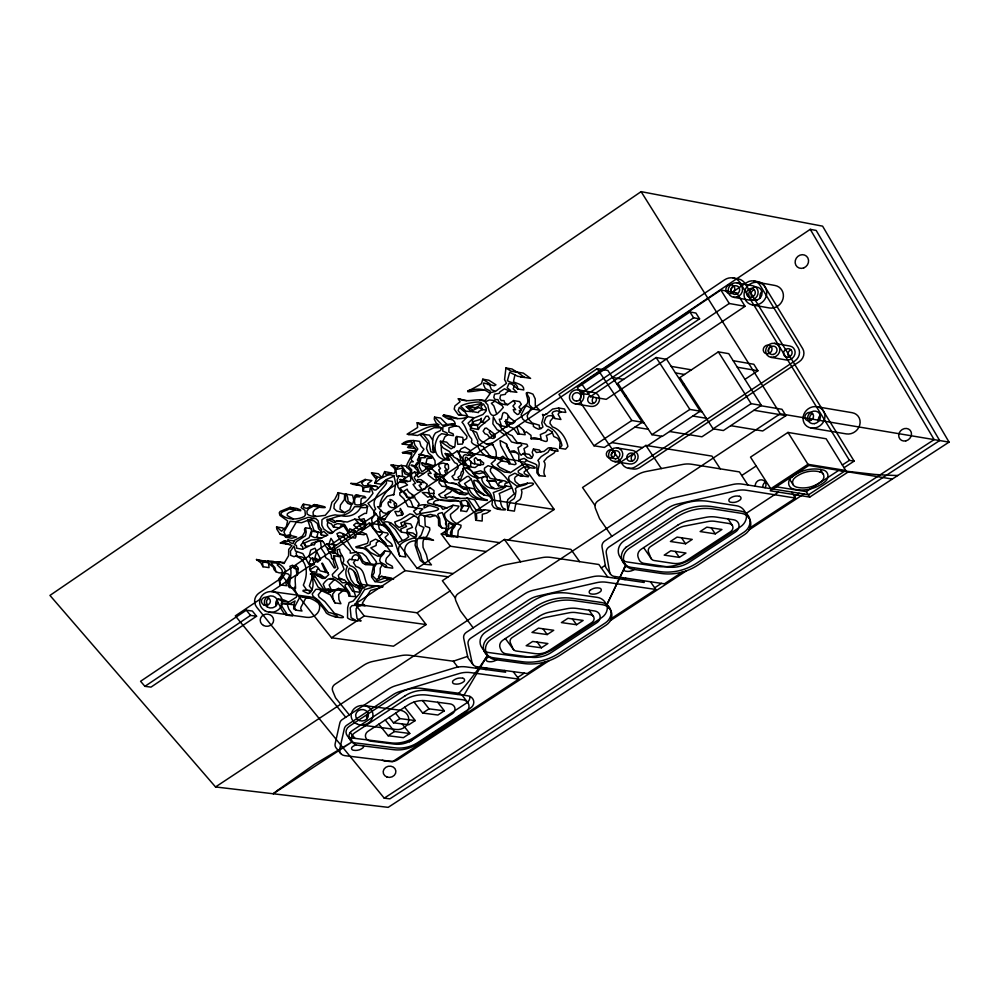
<?xml version="1.0" encoding="UTF-8"?>
<svg xmlns="http://www.w3.org/2000/svg" width="999" height="999" viewBox="0 0 999 999"><rect width="100%" height="100%" fill="white"/><g stroke="black" fill="none" stroke-linecap="round" stroke-linejoin="round"><path stroke-width="1.5" d="M312.125 571.628L312.175 573.314M365.06 521.565L361.101 520.916L361.151 519.468L364.048 518.668L365.497 522.739L366.009 524.65L364.21 529.308L358.216 529.145L353.646 525.112L355.956 523.114L365.696 525.324M470.816 461.401L470.691 466.296L464.672 465.359C461.963 462.425 461.326 451.735 467.944 455.494L468.618 454.77L472.839 455.444M312.125 577.534L309.353 585.963L312.163 589.685M312.15 576.56L312.2 574.75M295.242 586.401L295.604 588.361L289.56 587.512C289.161 580.419 292.62 573.588 289.935 566.258L292.682 565.184L294.368 568.431L298.214 568.98M273.564 561.45C267.782 560.439 262.55 562.337 256.481 559.502L260.876 562.837L262.937 566.745L269.043 567.607L268.606 563.548M480.219 460.339L480.919 463.836L480.307 464.697L474.3 463.761L472.502 463.336L466.72 457.355L465.434 457.38L464.672 465.359M427.335 456.081L419.081 454.433C420.217 459.14 418.818 468.506 411.813 464.947L411.113 465.522L416.571 467.02M311.551 590.696L306.755 590.022L303.321 585.114C307.18 576.698 308.067 566.108 301.211 558.953L297.54 556.718L295.554 556.068L294.031 556.705L290.659 555.319L290.447 551.161L293.981 546.066L295.467 551.086L302.847 553.583L308.629 563.786L314.185 564.585M353.646 499.862L352.572 495.242L345.442 494.055L345.592 500.611L347.789 503.396L351.523 504.82L349.725 509.74L344.23 512.787L336.638 511.038L333.928 508.354L334.328 504.095L338.286 498.688L338.823 494.717L338.137 492.644L334.727 499.463L331.855 502.322L329.97 509.865L325.212 515.359C319.23 515.896 312.387 518.069 307.13 514.048L306.93 511.163L308.591 508.778L313.499 506.143C326.211 509.015 331.556 507.355 314.273 504.582L306.793 508.416L303.634 507.579L303.871 504.32L302.834 504.582L301.149 507.679L304.932 510.302L305.357 515.122L304.133 516.608C296.853 520.092 287.512 520.017 281.094 514.66C279.583 511.426 286.925 510.801 289.048 509.015L300.699 510.751L300.674 509.989L296.915 508.466L290.097 507.342L280.145 511.438L279.258 512.799L279.907 515.384L287.637 520.941L286.326 526.548L281.606 531.218L276.561 526.997L276.835 529.145L280.095 534.29L283.391 534.79L285.814 537.325L291.933 538.211L296.678 536.975L289.161 535.139L285.589 535.489L283.878 532.005L290.135 521.303L295.492 521.79L308.254 517.345L316.021 518.768L318.069 520.716L319.418 526.798L321.69 529.732L320.567 532.217L321.266 534.952L326.248 535.689L327.909 535.052L323.763 531.406L321.653 532.504L321.266 534.952M346.728 582.554L344.518 579.882L338.511 579.033L342.345 582.792L348.201 582.604L352.622 587.112L353.833 590.347L353.072 591.333M343.731 537.012L342.982 534.565L343.881 534.065L344.83 535.501L346.903 535.476L349.338 537.2L355.382 538.086L356.056 536.363L353.459 532.267M327.597 548.376L327.485 549.537L331.231 555.107L331.556 558.379L333.429 559.677M403.596 480.007L405.119 476.91L399.038 475.974L397.202 479.757L397.952 487.012L401.473 492.207L399.812 492.782L399.837 495.067L403.996 498.963L407.979 506.58L422.877 508.978L419.58 511.975L420.666 513.598M550.212 447.789C552.322 448.651 558.466 447.627 558.029 451.286L552.097 450.337L552.197 449.188L550.212 447.789L548.314 447.914L543.98 451.398L536.488 452.51L533.416 449.051L532.155 452.36L533.254 455.044L531.93 457.792L530.631 458.479L527.097 457.542L523.339 453.434L521.128 455.244L519.118 452.647L517.981 447.677L521.753 445.367L520.854 443.306L517.257 443.419L511.563 441.945L506.143 434.727C502.322 434.94 500.437 430.107 497.165 429.807L492.869 423.826L493.294 416.883L496.84 423.326L501.011 425.774L507.542 426.935L505.831 422.964M508.016 461.988L502.697 461.151L501.061 457.342L502.822 456.243L506.468 459.278L508.928 463.736L510.127 462.937L500.674 445.542L500.062 440.522L506.418 443.831L509.365 451.436L514.235 450.786L517.619 453.421L518.868 455.069L518.793 461.301L524.75 462.237L526.735 460.389M278.821 563.873L277.173 564.885L281.019 568.481C286.513 575.886 273.014 573.014 273.589 567.407L267.67 562.687L265.397 562.275L262.512 562.362L262.937 566.745M446.453 528.558L441.92 527.884L440.209 524.7L439.685 518.518L437.662 514.56L438.811 513.486L442.245 512.599L445.841 521.49L445.529 523.838L446.653 526.336M288.549 602.147C285.177 600.287 278.571 597.377 276.785 600.474L278.596 603.821A27.897 25.362 -0.1 0 1 281.181 608.903L283.778 613.061L286.363 615.097L292.37 615.921L292.882 614.797L288.811 609.053L287.225 604.258M555.531 450.961L553.995 453.121L547.165 457.53L543.843 461.388C547.677 465.509 541.221 471.478 545.367 476.286L539.01 475.649L536.9 472.839L536.813 465.059L535.164 463.948L527.772 461.001L524.213 458.404L520.029 459.665L518.793 461.301M341.983 555.769L338.062 555.194L337.025 549.85L339.61 549.213C339.21 553.733 344.543 556.643 343.706 561.026L342.62 563.211L347.402 566.483C341.92 576.311 351.785 587.749 361.825 589.06L359.59 593.643L353.109 601.086L349.101 602.534L347.664 607.617L347.527 617.931C351.074 620.928 356.655 620.854 361.151 620.854L357.068 618.581L356.069 611.438L356.131 608.566L358.017 606.43L360.851 605.644M498.951 424.475C501.898 429.845 506.306 433.628 512.15 435.701L516.933 442.307L519.492 443.219M464.348 411.051L467.569 415.821L458.304 414.772L454.195 409.091L454.932 405.894L460.102 401.748L458.104 398.701L466.608 400.674M489.672 384.99L491.383 389.61L495.454 391.408L506.505 383.329L504.57 379.595L505.931 367.969L512.025 368.993L516.096 371.591M320.042 559.827L312.113 558.066L314.398 564.035L310.339 566.208L309.528 569.13L310.689 571.416L316.733 572.277L316.708 570.167L318.469 568.606M357.942 582.017L359.952 584.615C365.746 587.2 355.781 585.789 353.971 583.766L351.024 579.72L348.176 571.078L349.2 568.119C354.82 570.104 357.679 575.886 357.58 581.543L358.916 583.266L361.738 584.427C357.555 578.059 359.428 567.907 349.95 565.646L347.44 561.75L349.55 559.203L351.735 559.577L352.485 556.918C356.93 550.686 360.639 559.415 362.45 562.887L365.234 564.46L374.138 565.209M327.822 521.853L327.372 524.288C326.398 528.309 337.275 533.678 329.982 533.466L323.651 528.921L321.828 525.174L321.94 519.78L324.088 518.219A41.409 38.399 -4.8 0 1 335.115 514.872C342.782 516.533 350.661 513.886 354.508 506.705L359.553 506.718L365.209 504.532L367.57 506.231L366.458 513.399L364.623 513.386L358.541 516.933L361.101 520.916M294.018 540.909L287.949 540.022L287.562 541.371L284.403 540.821L280.145 543.031L285.764 543.856M417.719 474.587L417.769 470.791L414.66 467.557L414.96 466.758M475.736 520.267L482.167 521.041L482.33 514.248L486.688 513.124L490.472 510.614L484.54 509.715L480.756 512.225L476.386 513.349L476.76 518.469L475.736 520.267L474.85 512.262C469.767 510.127 470.929 502.485 465.509 500.224L460.989 500.936L462.549 506.068L463.436 505.444L469.405 506.356L466.645 511.613L460.689 510.701L461.513 507.455L460.102 501.748C451.948 496.828 439.585 504.745 433.541 495.367L434.066 490.634L429.545 487.287L428.446 489.31L429.308 492.694L422.252 492.532L427.772 497.24L430.144 496.316L434.915 497.04M514.985 374.75L513.449 381.693C516.358 383.766 524.175 384.128 523.788 389.96L517.732 388.948C518.119 383.117 510.289 382.754 507.38 380.681L509.702 372.29L517.707 376.273L530.606 378.396L523.314 373.089L511.038 371.191L505.931 367.969M407.555 481.53L406.206 480.407L400.137 479.483L400.761 482.305L404.845 482.667L407.555 484.99L399.962 488.149L407.23 497.052L413.261 497.977L412.137 495.042M463.436 505.444L460.689 510.701M433.204 446.091L432.567 449.413L433.841 452.422M318.082 532.255L316.958 536.713L318.044 537.574L320.554 538.473L326.311 535.651M343.356 579.72L338.948 577.834L338.299 575.387L344.056 569.33C342.957 565.609 340.409 561.426 340.434 556.955L333.629 555.531L333.404 561.875L335.589 567.582L334.253 567.944L329.021 559.877L325.512 557.504L325.187 554.233L321.428 548.651L320.442 541.121L315.996 541.72L314.223 544.954L311.626 544.817L302.272 549.288L296.603 548.164L296.491 545.629L294.63 544.43L296.478 541.545L305.457 535.801L306.218 532.042L305.482 527.822L311.089 528.646M316.508 552.01L315.022 557.367L316.121 558.653M334.29 590.034L328.646 589.248L325.312 590.247L323.726 589.41L314.523 575.499L310.339 574.038L312.013 573.301L320.204 574.388L322.727 576.223M425.961 463.486L427.035 458.616L431.83 458.129C429.295 454.145 418.394 456.356 431.156 457.055M399.2 466.009C380.507 463.174 399.612 465.909 394.068 473.501L384.652 471.578L382.842 475.761C378.896 482.817 364.897 464.597 375.075 477.734L377.023 478.209M385.514 567.232L392.769 568.181L392.17 566.171L386.613 563.149L385.626 561.163L386.401 558.216L389.797 554.532L390.671 551.785L384.69 550.911L383.816 553.671L380.419 557.342L379.645 560.289L380.631 562.287L386.201 565.309L386.813 567.32L384.715 566.908L380.132 563.311L376.461 563.873L374.225 567.382L374.238 572.564L372.54 575.824L376.523 579.582L381.268 576.348L391.258 578.021L393.544 579.32L384.29 578.259L374.962 581.58L371.628 577.06L371.603 575.124L373.426 566.196L376.611 562.2C371.815 555.931 365.859 545.466 356.543 547.539L355.756 546.865L367.445 543.394L368.506 540.147L366.571 534.365L362.038 532.205L357.929 533.903L354.882 530.806L349.775 528.808L348.876 531.593L344.568 524.512L337.35 523.588L334.353 524.887L333.441 526.997L331.556 523.976C321.541 520.491 330.294 516.358 335.826 521.965M310.689 571.416L310.664 569.305L315.659 566.183L317.694 567.32L320.192 570.866L328.284 572.914M407.28 532.23L407.093 529.532L412.475 527.397L410.739 523.963L404.732 523.064L403.671 525.674L399.051 527.435L395.766 524.737L394.73 522.002L400.699 519.68L409.902 513.861L412.375 514.423L417.545 517.757L418.394 520.392L415.534 528.434L416.833 533.091L416.321 536.8C411.713 538.299 403.646 527.297 408.728 536.8L405.806 539.135L397.927 542.657L389.21 528.583L383.291 522.215C391.383 519.817 395.979 528.084 401.511 532.167L406.993 532.979M287.562 541.371L285.926 542.07L284.403 540.821M508.241 415.946L507.392 420.055L505.869 419.742L505.556 421.553M425.112 504.532L423.888 507.205L424.413 507.904L429.208 505.494M433.991 465.946L427.922 463.798L421.653 463.374L422.427 465.247L424.425 466.158L429.882 466.97L436.625 473.301L437.2 474.388L434.253 474.213L435.477 477.26M349.338 537.2L350.012 535.476L343.644 525.761L335.115 530.369L332.854 532.592M441.333 445.566C441.034 451.348 441.57 459.777 449.438 459.515M442.944 441.546L444.767 436.963L447.602 434.752L453.534 435.701L453.121 433.853L448.813 432.055L449.001 427.734L455.794 425.824M308.629 563.786L310.864 558.716L308.953 556.493L310.739 550.049L315.022 548.189L320.667 559.428L317.632 562.175L312.113 558.066M394.068 476.073L386.463 479.52L380.869 484.165L374.775 483.229L376.598 478.146M463.936 695.292L487.425 655.419L483.866 650.486A12.375 11.214 -15.7 0 0 489.285 652.609L518.306 656.568A49.825 45.392 -18.5 0 0 555.069 648.164L601.673 617.657A12.363 11.201 -22.6 0 0 606.893 604.67L625.724 565.234L620.129 557.205A12.55 11.464 -26.6 0 1 624.05 540.859L671.153 509.802A50.087 45.33 -30.1 0 1 708.553 501.373L736.663 505.781A12.6 11.389 -33 0 1 744.18 510.514L749.113 518.069M286.363 615.097L286.875 613.973L281.306 605.406L281.219 603.246L293.781 604.807L293.681 608.903L295.966 610.177L301.973 611.013L300.699 608.703L301.061 606.967L306.044 597.652M376.86 586.101L382.917 586.7L376.723 586.063L364.56 589.647L356.368 602.397L359.078 605.007L352.06 605.594L350.174 607.742L351.136 617.769L355.219 620.029L352.859 620.142M606.88 604.695A12.887 11.651 -22.6 0 0 601.573 602.484L572.652 598.351A49.338 44.505 -19.9 0 0 535.526 606.793L488.798 637.562A12.35 11.189 -15.9 0 0 483.553 649.375A12.35 11.189 -15.9 0 0 493.181 657.779L522.14 661.713A49.75 45.255 -18.6 0 0 558.853 653.321L605.394 622.877A12.35 11.176 -22.7 0 0 606.893 604.67L625.724 565.234M445.054 481.805L444.992 483.616L447.29 486.675M415.534 465.259L416.683 462.937L418.319 462.887M514.348 386.026L513.199 388.836L516.87 392.307L510.477 391.508L504.495 388.811L499.912 391.833L499.238 393.344L494.542 394.168L493.793 397.377L495.154 399.575L497.952 399.588C498.376 403.608 504.058 404.845 507.48 404.82L513.536 400.574L519.58 401.573L521.316 404.295L518.968 407.03L521.266 410.04M451.698 536.538L452.31 529.695L454.82 526.548L455.094 524.35C449.85 522.889 444.168 519.692 444.443 513.536L451.598 507.667L453.022 505.269L458.991 506.181L457.567 508.566L450.424 514.435C450.124 520.591 455.806 523.788 461.051 525.237L460.764 527.435L458.254 530.581L457.642 537.412L451.111 535.889L450.437 532.629L453.334 525.449L449.5 523.251L448.514 523.563C449.875 527.884 445.167 531.493 447.714 535.402L446.915 536.176L445.242 533.079L446.803 525.424L445.841 521.49M296.853 551.436L296.166 553.296L296.903 556.256M379.145 518.131L380.169 516.146L379.72 512.162L381.106 510.327M453.396 536.788L446.915 536.176M530.993 408.391L527.147 415.734L527.759 418.319L532.142 422.952L539.385 425.274L539.323 427.36L541.083 428.484L542.932 427.01L541.733 422.939L543.444 416.995L542.532 414.51L544.567 414.847M376.498 486.476L370.03 485.339L363.561 485.864L361.563 482.879L365.696 479.632L365.01 479.483L356.755 483.666L350.637 483.416L360.377 485.402M462.862 461.051L459.915 460.477L453.896 457.03L449.288 451.436L443.057 447.852L441.171 445.354L440.184 441.296L451.036 448.863L454.895 446.528L455.744 437.262L456.73 436.476L462.799 437.437L463.224 441.783M541.046 428.509L538.698 429.208L535.651 427.934L533.329 426.386L533.391 424.3L526.136 421.978L522.714 419.031L521.128 414.747L525.012 407.33L526.685 405.831L532.617 409.003L539.635 410.202L535.302 405.794L535.239 398.901L532.966 394.168C520.304 388.648 530.432 398.251 527.097 403.883L522.29 408.079L518.681 414.173L517.32 414.523L514.248 411.988L513.224 409.54L515.671 409.665L512.937 406.044L515.272 403.309L513.536 400.574M470.392 426.748L468.069 423.201L473.726 417.682L467.644 416.695L461.988 422.227C466.57 427.023 466.833 434.178 471.59 438.748L471.84 440.197C469.78 442.907 475.212 445.429 477.472 445.704C480.494 453.309 488.149 459.552 496.628 458.166M419.255 456.543L417.382 459.877L418.593 462.237M420.392 454.632L423.963 449.263L420.979 446.078L419.63 441.421C413.848 440.334 406.855 439.448 402.172 443.956L409.24 444.98L412.362 443.606M321.453 590.721L318.231 594.805L319.168 597.215L324.825 601.535L334.503 613.361C356.006 619.792 332.667 618.468 326.298 612.961C320.979 603.034 311.451 596.391 300.025 596.815L295.055 606.131L294.68 607.879L295.966 610.177M480.144 465.359L478.359 465.084L475.074 467.582L468.506 466.695C462.899 468.106 472.664 469.817 473.014 472.764L479.008 473.701L483.791 472.527M490.109 430.694L489.173 432.142L491.046 434.79L493.431 435.514L494.605 437.599M321.141 531.381L318.569 528.733L317.332 523.501L313.836 520.791L307.717 519.88L310.402 528.121L311.788 529.657L309.19 537.712L303.696 540.709L302.972 542.007L305.269 545.879L304.707 542.882L311.089 540.047L317.52 539.547L321.89 541.096M415.809 540.746C405.706 540.859 402.759 548.975 405.781 557.005L399.812 556.131C395.267 544.467 402.922 541.495 412.937 538.186L416.084 538.274L415.06 545.054L420.304 560.439L425.299 564.36L421.765 559.39L420.517 554.083L417.07 546.465L416.97 542.519A11.214 10.44 -12.1 0 1 417.757 538.498L423.139 538.473L433.529 540.334L429.245 538.174L419.068 537.275L421.253 534.952L423.901 527.509L419.243 525.249L418.781 516.346L420.716 514.835L429.92 517.082L435.177 515.447M452.809 455.482L451.411 454.27L445.079 453.721L449.65 460.002C434.952 460.926 431.493 446.89 438.686 435.989L441.658 433.678L447.465 434.727L447.053 432.879L442.732 431.081L442.907 426.76L449.812 424.812L458.978 426.536L467.008 436.313L466.645 438.611L463.636 440.409L462.437 444.056L457.767 444.305L456.73 436.476M474.3 463.761L474.925 462.887L474.213 459.103L475.661 457.604L477.884 459.977L480.457 460.377M305.482 527.822L304.495 529.333L304.795 531.905L302.372 536.126L294.305 540.372L293.082 543.643L290.384 542.769L287.949 540.022M473.014 472.764L480.656 470.816L483.504 472.14L487.237 477.41L487.125 480.556L495.616 481.231L498.389 485.751L499.225 482.542L501.923 481.755L498.813 480.019L490.209 478.446L484.44 470.591L484.453 468.156L488.061 465.684C500.037 469.255 510.039 479.52 513.511 492.195L514.51 493.618L507.779 499.612L507.155 503.209L507.879 510.164L514.385 511.138L516.096 502.197L520.042 499.5L521.103 496.978L521.94 492.157L521.328 489.585C544.205 482.017 530.094 481.243 517.045 486.188L509.29 480.569L508.603 477.772L509.24 476.148L514.86 473.226L519.43 475.549L528.234 476.785C530.519 474.9 523.076 475.337 524.15 471.828L529.945 467.707C543.818 470.029 526.648 462.874 523.239 464.098L510.551 472.602L504.582 472.115L493.643 466.408L491.171 463.586L495.516 459.79L494.505 457.829M344.031 521.815L337.088 520.704L334.153 522.677L327.073 519.255M504.433 486.538L505.169 483.466L507.867 482.679L504.77 480.956L496.166 479.383L490.422 471.516L490.447 469.093L492.22 467.282M541.433 440.397L540.297 434.59L545.516 432.342L548.076 429.333L552.085 431.88L551.485 433.304L546.266 435.564C551.361 449.35 536.638 433.891 531.106 438.786L530.993 435.352L526.298 431.793L524.837 432.654L523.351 429.957L519.068 426.049L516.92 427.16L519.205 433.778L517.594 433.803L513.511 428.246L509.74 426.973L505.232 421.503L513.474 423.339M402.172 443.956C405.419 443.831 409.59 440.159 412.537 442.657L411.688 444.455L407.517 447.265L412.774 445.941L415.859 449.425L413.736 452.21L412.387 450.911L409.977 450.599L402.297 452.485L411.413 454.22M452.16 490.134L450.324 492.32L444.68 495.516L446.74 497.864M425.462 537.612L427.222 535.839L429.857 529.87L429.62 527.784L425.224 526.136L424.775 517.245L425.786 516.458M328.371 532.592L329.845 532.305L331.218 533.304M289.76 576.273L285.801 582.305L286.588 585.714L280.182 584.877L278.721 579.083L285.452 570.654C283.104 565.347 276.885 561.45 271.116 563.324L274.937 567.619L275.899 571.903M482.567 409.528L478.883 411.401L478.434 412.599L472.365 411.613L472.814 410.414L478.833 407.542L482.38 409.49L486.101 410.102M463.211 470.079L461.288 472.077L460.502 475.487L457.954 477.385L459.727 479.982M384.69 550.911L379.707 555.881L377.909 556.268L370.641 552.572L364.772 546.977L370.105 544.617L370.267 541.933L375.524 539.148L382.417 542.632L386.001 545.854L386.463 545.317C385.914 541.058 380.294 540.422 379.108 536.463L382.217 533.528L381.493 532.105L377.447 531.88L373.226 527.984L371.603 519.405L374.113 515.247L373.663 511.251L375.649 509.015C369.805 499.425 381.705 490.546 386.501 483.279L386.251 480.494L385.389 480.544L383.778 483.116L375.949 489.997L374.051 489.935L370.03 485.339M480.956 421.878L478.396 424.787L472.34 423.813L473.876 421.453L480.556 419.343L481.406 418.256L480.794 421.828L485.302 422.627M472.365 411.613L471.94 409.315L465.996 406.618L468.531 406.331L474.962 408.004C494.305 398.439 465.559 402.347 460.726 406.206L465.247 410.651L463.012 410.614L459.353 407.305L458.179 410.664L461.488 414.835L459.053 414.922M382.217 564.972L380.207 568.244L380.207 573.426L378.509 576.685L379.395 577.959M466.858 407.155L471.328 411.638L464.073 411.001M386.838 496.753L381.655 502.772L380.844 506.58L377.497 506.718L383.179 512.737L388.661 513.811M443.743 515.384L444.168 516.62M393.269 465.084L396.016 468.494L400.861 465.372L406.843 466.183M361.251 524.662L359.702 526.011L363.299 529.22M378.271 519.755L377.647 520.304L379.258 528.883L382.779 532.13M444.942 479.995L441.233 476.848L435.202 475.911L436.813 480.482L434.103 479.645L428.296 475.099L428.209 473.276L431.156 473.451L427.048 468.219L423.002 471.216L421.553 471.291L419.143 466.658L420.966 457.667L425.037 457.742L425.324 456.143M426.136 425.399L424.675 424.013L417.157 422.777L417.607 427.51L407.08 434.178L417.594 435.502L433.991 427.722L441.071 427.834M328.646 589.248L325.287 589.048L323.164 584.153C326.698 579.308 329.495 576.947 334.84 579.645C340.971 583.916 346.89 588.761 349.213 596.253C353.009 592.432 339.423 584.552 347.877 583.99L352.622 591.271L359.041 592.17L359.802 591.196L358.741 588.249M625.649 547.589L674.8 515.059A50.025 45.192 -30 0 1 712.15 506.63L740.896 511.126A12.55 11.326 -32.9 0 1 749.937 519.955A12.55 11.326 -32.9 0 1 744.068 532.142L696.615 563.199A50.412 45.991 -29.8 0 1 659.677 571.578L630.881 567.307A12.488 11.389 -26.6 0 1 621.715 559.428A12.488 11.389 -26.6 0 1 625.649 547.589L626.385 546.99M457.592 418.581L449.812 416.009L443.718 415.022L442.769 415.784L444.393 416.72A17.657 16.933 -17.7 0 0 446.441 417.969L453.259 420.254L454.845 422.315L454.932 424.225L452.31 423.688L442.42 425.312L434.553 417.095L440.659 418.082L446.865 424.338M355.507 560.114L353.459 562.624L355.956 566.508C365.422 568.768 363.536 578.908 367.707 585.264L360.951 584.328M487.012 477.06L483.966 476.585L481.63 478.571C482.917 485.976 489.622 488.973 496.553 488.773L506.555 486.101L510.764 486.75M495.367 391.458L490.409 392.682L489.985 390.834L485.289 388.599L483.491 384.652L483.703 382.992L494.168 385.726L495.979 384.852L488.873 380.219L482.767 379.195L481.493 383.604C468.032 392.257 457.779 393.394 483.628 389.872M356.168 585.214L362.287 588.461L367.844 585.339L371.778 585.864M378.946 540.871L376.273 542.819L376.123 545.504L370.791 547.864L379.97 555.631M329.52 519.617L330.194 519.13A41.371 38.362 -5.3 0 1 341.196 515.771C348.863 517.445 356.743 514.785 360.589 507.617L365.622 507.629L367.644 506.668M553.371 417.37L550.324 420.979L549.962 423.414L552.547 426.948C560.526 429.47 566.221 438.299 567.907 446.453L565.559 449.175L559.54 448.214M334.453 579.57L329.171 585.002L331.081 589.585M518.131 475.012L515.197 477.085L514.547 478.696L515.234 481.493L519.58 485.239M641.108 191.646L49.95 595.416L215.534 786.95L388.174 807.354L949.05 442.12L822.602 226.149L641.108 191.646L780.231 413.773L949.05 442.12M423.788 473.489L414.423 472.04L367.994 503.334L417.12 568.381L453.096 573.576M508.216 540.022L554.208 509.453L520.092 461.063L457.03 451.111L418.231 477.222L414.423 472.04M336.388 545.179L327.023 543.806L281.306 574.587L331.531 637.787L393.481 646.191L426.123 624.562L417.12 612.799L354.982 604.108L364.248 615.996L426.123 624.562M283.117 576.86L259.216 592.931A11.289 10.302 -0.4 0 0 256.818 607.355L345.729 717.27M331.306 544.43L376.211 514.21M467.544 452.772L724.55 279.845A11.763 10.914 -47.9 0 1 740.072 282.667L849.425 460.352L854.133 461.126L745.054 283.579A11.763 10.902 -47.9 0 0 738.136 278.871L733.129 277.959M597.227 368.643L558.928 394.405L593.955 445.766L604.407 447.44L642.257 422.215L607.842 370.454L597.227 368.643L631.83 420.492L642.257 422.215M384.715 525.486L369.131 523.164L330.931 548.851L327.023 543.806M259.977 599.3L235.314 615.884L384.228 798.164L389.897 798.838L939.672 440.547L816.195 230.457L810.251 229.333L271.503 591.558M720.878 290.022L581.568 383.678L590.347 396.69L606.231 399.338L745.054 306.318L736.75 292.882L720.878 290.022L729.258 303.484L745.054 306.318M246.303 610.202L140.572 681.281L144.917 686.338L150.986 687.112L256.581 616.233L252.372 611.038L246.303 610.202L250.537 615.396L256.581 616.233M689.947 311.988L577.322 387.699L581.143 393.356L587.125 394.355L699.587 318.856L695.916 313.049L689.947 311.988L693.631 317.807L699.587 318.856M144.917 686.338L250.537 615.396M581.143 393.356L693.631 317.807M586.113 390.409L584.752 391.333A9.765 9.228 -32.6 0 0 581.805 404.433L622.602 464.61A9.615 8.929 -31.1 0 0 635.589 466.683L794.804 360.989A9.865 9.003 -44.2 0 0 798.276 347.864L759.877 284.99A10.04 9.278 -48.1 0 0 746.678 282.58L732.492 292.12M590.347 396.69L729.258 303.484M656.143 357.53L617.757 383.266L651.922 434.677L662.275 436.363L700.212 411.151L666.67 359.34L656.143 357.53L689.859 409.428L700.212 411.151M624.949 396.178L625.911 395.529M486.276 551.523L450.337 546.216L441.271 534.003L492.22 499.962L554.208 509.453M718.343 351.86L679.919 377.522L713.124 428.833L723.376 430.532L761.35 405.382L728.758 353.671L718.343 351.86L751.111 403.658L761.35 405.382M354.982 604.108L405.157 570.629L448.201 576.835M683.341 385.09L684.365 384.403M593.955 445.766L631.83 420.492M417.12 568.381L450.337 546.216M331.531 637.787L364.248 615.996M651.922 434.677L689.859 409.428M744.954 379.37L757.891 370.766L753.833 364.273L733.191 360.701M579.62 561.65L570.916 549.375L504.42 539.46L442.357 580.731L455.382 598.076M720.279 468.843L711.987 456.118L645.866 445.417L582.542 487.512L595.004 505.506M647.552 445.691L661.713 436.276M417.12 612.799L450.037 590.958M713.124 428.833L751.111 403.658M713.761 428.946L701.935 436.788L669.605 431.493M215.534 786.95L780.231 413.773M760.826 405.731L781.98 409.29L785.938 415.634L762.712 430.969L730.719 425.674M787.974 432.43L750.511 457.13L770.778 488.711L807.979 464.31L845.728 470.454L826.148 438.773L787.974 432.43L807.979 464.31M478.184 429.495L477.447 425.499L470.766 424.937L470.342 429.782L476.623 432.33L479.07 438.886L480.994 440.809L486.488 444.068L493.044 444.905M601.298 567.956L605.307 565.309M741.745 475.499L755.569 466.396A10.914 9.878 -36.2 0 1 756.206 466.009M389.173 717.394L393.494 722.814L399.9 718.606L415.222 720.566L404.67 707.205M378.846 724.188L388.099 735.739L394.48 731.543L409.777 733.478L402.185 723.925M414.023 702.06L422.652 713.049L429.071 708.84L444.343 710.813L437.674 702.26M415.222 720.566L408.816 724.762L393.494 722.814M547.202 634.565L553.733 630.282L538.498 628.146L531.967 632.442L547.202 634.565L542.957 628.771M685.576 543.781L692.232 539.41L677.085 537.1L670.416 541.483L685.576 543.781L681.53 537.774M409.777 733.478L403.396 737.662L388.099 735.739M444.343 710.813L437.924 715.022L422.652 713.049M541.371 647.814L547.877 643.543L532.679 641.445L526.161 645.716L541.371 647.814L537.137 642.057M576.585 624.725L583.129 620.441L567.944 618.294L561.401 622.589L576.585 624.725L572.402 618.93M679.332 557.392L685.963 553.046L670.841 550.761L664.21 555.119L679.332 557.392L675.274 551.436M715.247 533.853L721.915 529.482L706.817 527.16L700.137 531.543L715.247 533.853L711.238 527.834M409.478 741.82L452.31 713.773A6.156 5.507 -12.6 0 0 454.882 707.966A6.156 5.507 -12.6 0 0 450.037 703.87L426.398 700.786A24.476 21.816 -11.1 0 0 408.042 704.982L368.044 731.293A6.181 5.482 -8.4 0 0 365.572 737.062A6.181 5.482 -8.4 0 0 370.529 741.133L394.193 744.093A24.538 21.878 -9.8 0 0 412.4 739.909M517.632 677.497L524.288 673.139M654.67 587.812L661.463 583.366M794.417 496.353L799.188 493.231M842.357 464.985L849.425 460.352M414.11 515.759L406.705 520.579L400.749 522.902L402.297 526.048M518.818 679.083L392.757 761.55L344.705 755.631A6.181 5.47 -7.2 0 1 339.685 749.287L344.355 728.633A6.206 5.519 -7.3 0 1 346.84 725.162L393.007 694.73A24.575 21.953 -10.3 0 1 399.975 691.47L459.103 673.551A24.513 21.978 -13.6 0 1 470.504 672.602L518.818 679.083L513.236 671.64M544.842 662.05L527.285 673.538L476.923 666.758A6.206 5.607 -14.6 0 1 472.052 662.524L468.094 644.105A6.231 5.657 -14.6 0 1 470.729 638.174L528.696 599.937A24.85 22.577 -19.2 0 1 537.637 596.128L596.815 582.642A24.825 22.49 -23 0 1 606.43 582.242L655.806 589.447L650.474 581.755M611.313 618.568L655.806 589.447M682.342 572.09L664.447 583.803L614.348 576.448A6.269 5.707 -25 0 1 609.627 572.052L606.256 553.034A6.294 5.769 -25.5 0 1 609.065 546.94L668.194 507.954A25.187 22.927 -30.2 0 1 677.247 504.095L736.787 490.609A25.225 22.79 -33.4 0 1 746.415 490.272L795.491 498.064L791.62 491.97M750.124 527.747L795.491 498.064M776.298 486.813L806.293 491.608L838.785 470.342L874.462 474.413A654.133 566.321 -68.2 0 0 897.776 475.512M548.988 660.739L397.739 759.677A10.727 9.503 -9.5 0 1 389.76 761.513L384.965 760.926M610.451 620.529L686.525 570.766M749.2 529.77L803.895 493.981M844.043 467.719L854.133 461.126M845.728 470.454L808.603 494.73L742.432 484.14A25.262 22.865 -33.6 0 0 732.791 484.478L673.139 497.964A25.225 23.014 -30.3 0 0 664.073 501.835L604.87 540.921A6.306 5.782 -25.5 0 0 602.047 547.027L605.456 566.108A6.281 5.732 -25 0 0 606.318 568.206L610.501 574.138M892.344 479.058L808.828 465.472L770.229 490.784L809.752 497.077L848.288 471.89M384.228 798.164L934.14 439.622L810.251 229.333M778.508 492.107L746.153 513.399A12.562 11.351 -33 0 1 740.521 526.748L693.006 557.854A50.487 46.129 -29.9 0 1 656.006 566.246L627.16 561.95A12.512 11.426 -26.6 0 1 621.99 559.877L621.927 559.827M539.01 475.649L539.46 475.362C535.302 470.554 541.745 464.572 537.899 460.439L541.221 456.593L548.051 452.185L549.65 449.463L552.097 450.337M359.19 557.355L357.754 560.439L351.735 559.577M509.34 390.572L505.981 392.832L505.307 394.343L500.624 395.167L499.862 398.376L501.211 400.574L504.02 400.587L504.707 402.859L507.729 404.632M510.477 391.508L510.439 390.334L507.13 387.837L509.028 383.379L511.85 384.178L517.732 388.948M467.594 406.431L481.78 403.409M453.022 505.269L442.894 509.415L440.684 506.468L427.884 502.997L427.522 501.473L429.408 499.775L433.154 498.901L430.144 496.316M319.43 507.155L314.722 509.69L313.062 512.075L313.261 514.96L316.109 516.533M471.203 479.145L464.498 483.616L467.432 487.337L474.725 489.035M401.948 515.084L397.115 515.859L394.855 511.413L399.001 511.65L400.249 510.227L400.299 508.391L403.359 513.961L401.948 515.084L400.886 512.325L402.46 511.988M360.302 519.955L354.795 519.13L347.327 522.04L337.088 520.704M387.038 513.561L388.374 511.65L390.397 511.263L384.253 520.192L377.659 518.231L380.407 524.063C393.281 530.407 395.192 544.43 399.812 556.131M345.442 494.055L346.466 494.318L347.64 497.415L348.176 501.523L352.697 504.083L355.057 495.417L358.529 495.467L359.765 496.84L356.506 496.853L355.07 497.927L354.42 501.148L355.007 504.582C363.224 506.818 368.731 498.963 372.977 493.319L370.567 486.625L364.036 487.574L363.174 491.158L362.562 486.963L361.151 485.701L352.897 484.34M477.884 459.977L479.52 459.702L483.703 463.012L483.404 464.498L478.359 465.084M511.426 488.074L499.175 493.506C501.248 498.414 499.3 504.07 503.221 508.391C512.125 511.013 494.03 510.164 493.019 506.406L491.933 504.557C494.905 492.47 483.816 487.574 476.773 480.906L474.088 480.294L473.738 481.056C474.762 486.463 478.558 491.246 483.354 493.893L484.153 495.092L490.109 496.003L484.827 491.595L480.357 484.49M303.122 542.17L300.724 545.317L302.585 546.515L302.797 549.063M481.206 421.965L483.166 420.816L486.014 416.271L488.049 416.171L489.572 418.843L479.995 426.635L478.409 429.445L471.59 428.334L471.391 424.525M382.642 586.925L370.517 590.484L362.312 603.234L365.022 605.831L355.944 604.957M494.78 401.273L491.383 403.296L493.831 405.894L496.665 413.861M561.288 412.125L559.19 412.724L558.091 414.273L560.914 419.493L554.944 418.519L552.11 413.286L553.209 411.738L556.593 410.776L559.852 411.401L558.603 408.004L552.597 409.078L546.565 414.073L544.105 415.134L542.532 414.51M467.295 501.71L468.181 506.168M399.038 475.974L397.003 476.56L396.528 475.749L395.954 469.542L402.035 468.206L405.057 473.888L410.102 475.761L410.864 478.571L410.464 481.006L407.355 481.555L403.259 481.418L400.137 479.483M539.747 439.323L531.106 438.786M281.169 543.194L283.566 542.245L286.301 544.118L289.648 544.605M435.539 472.539L439.585 474.712L440.522 474.288L438.761 469.83L440.522 468.469L438.811 466.346L439.036 464.048L442.994 463.037L447.427 464.148L448.364 464.897L448.638 468.643L446.765 470.754L447.49 473.376L443.768 476.81L444.031 478.721L447.989 482.704L456.655 484.04M342.657 590.946L338.661 594.268L338.923 599.475L340.934 603.721L334.965 602.897L330.432 594.867L318.781 589.348L315.909 589.285L312.212 593.968L313.162 596.366L318.831 600.699L328.534 612.537C331.393 612.15 343.419 618.356 333.828 616.395M414.947 448.389L408.104 447.702M365.734 533.966L363.973 534.79L357.929 533.903M447.44 464.148L445.079 464.997L444.855 467.295L446.565 469.405L444.792 470.766L446.016 474.463M370.304 563.224L366.059 556.455L362.3 553.184L356.281 552.31L350.212 553.196L350.324 551.136C345.442 545.904 339.31 540.384 336.925 533.666L339.685 532.405L343.831 534.003M349.325 714.909L336.051 698.476A6.256 5.607 -6.5 0 1 335.277 697.177L332.679 690.908A6.269 5.632 -6.3 0 1 334.915 684.327L363.636 665.297A24.813 22.328 -8.5 0 1 373.064 661.388L400.736 655.669A24.763 22.315 -10.2 0 1 409.877 655.344L453.271 661.201L467.607 656.38M294.867 510.039C292.919 511.875 285.664 512.387 287.25 515.571L293.144 518.831M280.095 534.29L283.391 534.79M516.558 452.597L510.152 451.76M387.4 496.166L393.756 494.58M423.926 516.183L430.344 514.398L436.101 515.784L438.486 518.843L438.611 525.536L441.92 527.884M432.667 440.084L429.395 435.189L423.289 434.228L420.379 435.002L427.709 443.057L426.486 448.451L428.446 453.059L432.043 456.043L434.99 460.726L435.189 464.323L432.617 466.496L421.865 462.849M460.164 498.476L448.838 496.84L446.103 498.139L441.158 497.415L438.673 494.592L444.33 491.396L446.528 488.736C452.16 487.974 455.806 494.405 461.001 493.606L462.038 492.632L458.116 492.507C453.858 488.286 447.689 486.501 441.883 486.276L438.973 482.692L439.148 480.656L447.24 482.142M325.537 577.509L316.745 575.412L314.161 573.526M488.074 384.727L489.885 383.841L482.767 379.195M484.54 509.715L476.648 510.876L467.507 498.126L459.877 498.476L452.447 497.165M311.263 590.659L309.19 591.171L309.827 592.757M374.775 483.229L380.369 478.583L387.537 475.224L390.284 474.662L393.943 475.724L395.716 483.791L393.806 494.88L393.194 494.493M486.488 444.068L491.983 443.131L495.741 450.524C496.778 452.672 495.342 458.304 497.714 458.803L502.697 461.151M345.916 589.797L338.399 588.423L328.509 592.769L326.261 591.97L318.032 587.012L312.937 576.997L311.813 576.51C313.624 581.593 313.723 587.887 310.514 592.382L308.254 593.631L302.984 591.083L303.159 590.322L306.755 590.022M285.814 537.325L290.572 536.088L289.161 535.139M417.157 422.777L420.904 425.187C427.072 425.686 432.792 423.551 439.048 424.862L436.401 423.426L434.253 419.18L434.553 417.095M318.644 507.042L317.919 505.619L314.273 504.582M467.644 416.695C460.002 420.529 451.311 418.057 443.718 415.022M468.069 468.356L464.06 467.732L462.674 468.581L463.511 472.639L460.527 479.657L454.433 479.77L451.948 476.448L454.495 474.55L455.269 471.141L458.154 468.019L457.105 463.736L454.707 462.687L450.761 457.03L445.367 453.321M307.917 520.304L301.623 522.702L296.266 522.215L290.01 532.904L290.821 535.389M309.041 520.079L314.173 518.294M403.184 470.104L402.048 470.492L402.572 476.523M390.959 473.076L385.914 474.363L384.652 471.578M332.754 590.933L325.312 590.247M294.368 568.431L296.253 565.796L298.264 568.081L297.627 574.475L295.567 576.323C294.355 579.845 296.154 586.301 295.192 588.324L294.817 589.86L297.24 594.542L296.303 597.202L288.461 602.197L282.205 601.223L278.109 599.1M387.088 578.771L385.302 577.172L381.268 576.348M389.872 579.17L380.919 582.429L374.962 581.58M319.38 540.721C325.961 539.285 324.2 550.774 330.731 548.401L328.771 544.617L330.956 538.374L333.204 541.783L335.314 551.148L330.644 552.322L335.564 553.196M335.227 549.5L328.971 548.651M317.757 537.562L314.385 537.537L310.864 535.826L312.038 531.181L320.567 532.617M371.278 488.474L370.13 488.499L369.717 491.97L363.174 491.158M495.779 481.418L487.125 480.556M497.49 509.115L500.474 508.491L497.29 507.48C493.369 503.159 495.317 497.502 493.231 492.594L501.86 489.373L506.555 486.101M344.106 524.425L341.296 525.112L339.523 527.897L333.441 526.997M426.685 539.51C429.245 539.273 423.713 536.825 423.289 537.287M390.809 522.989L389.31 523.114L389.523 524.075L395.217 529.482L402.16 540.272M319.555 540.746L311.376 543.419L311.501 544.88M483.966 476.585C475.824 480.519 468.019 474.837 464.06 467.732M280.182 584.877L279.745 581.443L285.527 573.189L288.486 574.175L289.685 575.761L288.162 582.892L288.299 586.013L289.56 587.512M507.879 510.164L510.177 501.298L514.123 498.588L515.197 496.066L516.008 491.246L515.397 488.661C517.507 485.464 527.872 485.576 527.285 482.904M293.706 509.865L294.53 509.078L290.097 507.342M331.668 552.634L335.427 553.071L338.062 555.194M425.399 455.781L419.081 454.433M413.561 466.545L417.27 467.407L419.343 472.427L414.21 477.185L414.435 478.246L416.933 481.755L417.732 481.743L417.657 479.508L421.041 479.695L427.247 484.39L424.937 489.123L417.957 490.347L416.158 488.873L413.037 484.378L415.472 483.391L412.45 478.971L411.363 475.262L411.7 469.855L408.591 466.608L410.601 461.988L413.336 461.738L411.451 460.302L411.301 458.928L417.794 449.026L414.885 445.117L413.524 440.459M458.216 500.849L449.95 501.361L440.621 500.174M363.961 548.414L356.543 547.539M485.014 400.724C476.461 397.752 467.057 403.421 459.028 398.726M402.647 452.947L411.738 452.672C412.874 456.893 403.134 467.07 407.754 468.056L410.739 470.879L409.49 474.038L406.056 472.227L401.311 465.322M321.715 538.111L316.908 537.437M286.301 544.118L288.561 544.068L291.97 545.641L288.711 549.4L288.574 555.769L283.991 563.486L278.209 561.763L269.268 562.012L267.869 560.626M376.973 585.864L368.506 585.402M408.379 434.652C419.493 433.591 428.134 422.714 440.334 427.21L441.633 428.321L440.347 430.606L435.477 432.967C431.044 438.499 432.592 445.766 434.927 451.673L433.166 452.709L430.769 451.585L428.771 441.258L423.289 434.228M425.549 539.173L423.726 539.385A11.201 10.427 -12.6 0 0 422.939 543.406L423.039 547.34L426.461 554.944L427.709 560.252L431.468 564.885L425.299 564.36M451.585 483.254C457.942 481.993 460.714 489.935 467.045 489.285M520.154 475.711L522.302 475.861C524.575 473.963 517.132 474.4 518.206 470.891L524 466.77L529.47 467.282L525.199 464.31M365.234 564.46L368.768 564.248L363.124 561.288L360.052 555.581L356.281 552.31M520.579 377.048L524.537 377.385L517.245 372.078L514.198 371.266M467.994 390.709C475.324 388.886 484.215 387.45 490.034 393.706L484.665 401.273L479.782 399.875M463.561 488.748L467.757 490.109C468.768 498.601 480.344 500.099 487.3 500.462L487.362 499.912C481.88 499.1 477.01 495.005 475.087 489.847M447.589 418.569L451.61 419.218M282.08 603.546L289.76 603.871L295.055 600.948L293.793 604.919M360.177 724.937L396.004 729.482A10.877 9.703 -9.8 0 0 408.603 721.191A10.877 9.703 -9.8 0 0 399.862 710.177L363.911 705.544M520.841 410.726L519.255 410.527L519.942 412.175M442.657 481.431L443.706 481.58L435.202 475.911M302.522 597.152L308.716 598.001M269.243 612.187L306.606 617.32A11.289 10.315 -3.3 0 0 319.543 608.653A11.289 10.315 -3.3 0 0 310.214 596.915L272.702 591.67M277.322 599.412L277.997 599.512M334.965 602.897L332.942 598.638L332.642 594.205L335.489 590.559L338.174 590.047L346.94 591.545M349.213 596.253L355.756 596.615L354.021 591.458M278.484 561.8L284.465 562.649M256.481 559.502L265.796 561.388M311.813 576.51L315.472 577.035M329.857 578.908L334.378 579.545M348.201 582.604L350.287 582.904M366.296 562.674L374.538 564.647M295.554 556.068L301.636 556.942L306.556 559.365M434.066 493.431L428.271 493.444L431.718 496.553M386.001 545.854L392.457 546.191C391.92 541.945 386.301 541.296 385.127 537.35L388.236 534.415L387.512 533.004L379.27 531.605M320.442 541.121L322.689 541.458M305.269 545.879L308.266 546.316M407.018 532.192L413.012 533.079L416.471 535.751M343.644 525.761L345.317 526.011M348.876 531.593L354.932 532.492A4.358 4.058 -5.2 0 0 355.244 531.106M276.561 526.997L282.692 527.897L284.153 529.095M337.824 536.138C348.239 534.665 348.701 548.651 356.406 552.322M476.198 498.913L481.418 499.001C475.761 498.126 470.529 493.806 468.968 488.274L461.451 486.413L458.491 482.679L466.845 476.585L468.543 476.323L471.391 479.508L475.324 490.397L484.153 495.092M303.221 504.208L310.015 505.232L309.553 507.18M379.295 518.119L385.364 519.055M441.271 534.003L499.587 542.669M355.969 494.98L364.623 496.391L365.846 497.752L362.6 497.777L361.163 498.838L360.701 504.645M338.137 492.644L344.643 494.18L344.393 499.6L340.434 505.019L340.022 509.265L344.543 512.624M365.01 479.483L371.803 480.569L367.669 483.816L368.893 485.751M459.228 494.006L465.209 494.917L468.019 493.556L461.675 492.432M466.97 498.002L474.587 499.775L481.231 510.501M370.904 485.626L376.998 486.55L378.234 488.174M439.585 474.712L444.617 475.487M498.389 485.751L504.008 486.625M372.34 472.827L378.446 473.763L380.706 476.323M416.933 481.755L423.776 482.667L423.551 481.98M445.379 486.376L459.465 489.935L463.186 492.657M386.251 480.494L392.332 481.431L392.57 484.215C387.649 491.046 379.707 497.502 379.932 506.593M429.82 488.224L430.656 488.349M427.048 468.219L432.117 469.018M508.928 463.736L514.897 464.672L516.096 463.873L509.827 451.635M412.387 450.911L414.485 451.236M520.067 443.081L526.835 444.255L527.435 445.342L527.734 446.328L523.951 448.638L525.187 453.721M614.085 461.488L629.445 463.936A7.218 6.706 -31.2 0 0 637.936 458.291A7.218 6.706 -31.2 0 0 632.642 450.437L617.245 447.952M533.416 449.051L539.373 450L540.946 451.885M628.483 468.281L632.916 468.981A9.603 8.916 -31.3 0 0 640.022 467.395L799.2 361.75A9.865 8.991 -44.2 0 0 802.684 348.639L764.372 285.801A10.04 9.266 -48.1 0 0 758.503 281.793L753.995 280.981M523.339 453.434L529.308 454.383L531.992 457.654M440.609 441.171L446.678 442.145L449.4 445.042L454.333 447.54M611.725 442.569L642.632 447.564M517.594 433.803L525.199 434.74L523.351 429.945M452.31 423.688L454.92 424.1M433.741 424.475L437.762 425.124M545.891 413.848L546.703 413.973M468.531 406.331L475.449 407.729M575.087 403.808L590.759 406.393A7.33 6.918 -32.7 0 0 599.35 400.624A7.33 6.918 -32.7 0 0 593.893 392.52L578.196 389.897M558.603 408.004L564.585 408.991L565.821 412.387L559.015 411.75M641.745 422.552L644.118 422.939M634.914 427.11L648.351 429.308M811.113 428.034L846.303 433.903A11.401 10.202 -41.3 0 0 859.727 425.075A11.401 10.202 -41.3 0 0 852.209 412.712L816.895 406.73M699.7 411.488L702.16 411.9M692.844 416.046L706.281 418.269M616.858 384.016L618.431 384.278M753.97 410.264L785.938 415.634M612.524 377.485L623.588 379.358M671.228 366.383L691.433 369.842M675.461 372.914L684.515 374.463M737.299 367.22L757.891 370.766M770.966 357.317L786.225 359.977A7.393 6.756 -44.2 0 0 794.904 354.208A7.393 6.756 -44.2 0 0 789.884 346.041L774.6 343.344M733.541 297.252L749.113 300.062A7.53 6.956 -47.9 0 0 757.904 294.156A7.53 6.956 -47.9 0 0 752.722 285.726L737.125 282.892M752.572 304.957L769.23 307.942A11.826 10.877 -47.9 0 0 783.041 298.689A11.826 10.877 -47.9 0 0 774.999 285.477L758.278 282.43M468.618 454.77L471.528 456.081L473.913 454.745L472.477 452.909L471.178 452.784L469.83 450.174L464.922 447.065L461.176 448.738L458.916 452.048L460.901 460.751M414.985 507.829L413.049 506.88L410.851 501.136L405.881 495.504M415.734 507.692L416.87 508.079L416.67 509.053L413.574 511.076L416.733 514.81C416.733 512.974 447.814 511.101 435.814 507.242C429.695 505.494 422.939 503.084 417.882 506.293L419.105 503.621L415.184 498.676C415.047 493.968 408.154 494.143 407.167 489.123L403.421 491.558L406.044 494.055L407.23 497.052M478.783 477.734L472.852 472.627M505.232 421.503L512.087 424.013L515.047 421.715L509.94 417.869L506.805 413.449L504.258 412.412L502.834 413.186L501.361 419.068L499.275 419.243L501.51 425.961M330.544 591.995L328.384 590.684M494.517 488.511L490.834 486.276L487.912 480.556M364.485 587.899L361.738 586.001M526.423 392.894L529.208 397.902L529.283 404.795L533.628 409.215M354.795 519.13L360.277 524.525M395.329 503.046L394.717 502.634L393.993 503.958L395.454 507.305M338.399 588.423L341.121 590.734M307.717 519.88L311.226 522.602L313.923 530.219L317.994 532.242M554.944 418.519L551.535 415.559L548.051 415.909L545.854 417.495L543.98 422.44L546.578 425.986C554.57 428.496 560.264 437.337 561.975 445.504L559.627 448.226L560.089 442.082L557.629 438.299L553.758 436.488L552.085 431.88M438.761 499.525L438.474 500.299L435.414 500.686L433.529 502.385L433.891 503.908L447.177 508.004M333.629 555.531L334.403 556.081C334.378 560.551 336.938 564.747 338.037 568.468L332.28 574.525L332.929 576.972C334.952 576.123 338.661 581.256 338.511 579.033M317.02 575.412L322.24 578.433L324.85 578.346L328.746 574.637L322.427 563.161L321.728 563.411L325.849 572.564M365.884 524.937L361.9 521.041M340.709 753.521L336.176 747.989A6.181 5.482 -6.9 0 1 335.152 743.743L339.81 723.026A6.206 5.532 -7 0 1 342.295 719.542L388.524 689.048A24.613 22.028 -10 0 1 395.492 685.789L454.72 667.832A24.55 22.04 -13.4 0 1 466.146 666.895L505.606 672.202L504.27 670.441M352.747 742.557L347.415 735.988A7.767 6.906 -7.5 0 1 349.263 726.298L398.751 693.681A30.769 27.473 -10.8 0 1 421.853 688.411L457.704 693.119A7.73 6.918 -13.1 0 1 462.612 695.853L467.719 702.484M350.224 732.504L354.982 738.373M385.252 719.979L394.48 731.543M395.592 713.174L399.9 718.606M422.589 700.561L429.071 708.84M453.271 661.201L457.779 667.095M369.131 523.164L405.157 570.629M472.989 664.547L468.631 658.803A6.219 5.619 -14.4 0 1 467.694 656.78L463.711 638.299A6.244 5.669 -14.4 0 1 466.333 632.355L524.388 594.043A24.888 22.652 -19.1 0 1 533.341 590.222L592.619 576.723A24.863 22.565 -23 0 1 602.26 576.323L644.193 582.467L642.919 580.644M487.537 655.244L482.117 648.051A12.413 11.251 -15.7 0 1 485.526 632.155L531.718 601.71A49.401 44.63 -19.8 0 1 568.893 593.281L597.165 597.352A12.4 11.239 -22.6 0 1 604.82 601.885L610.002 609.19M473.176 627.847L460.714 611.276A6.281 5.757 -14.4 0 1 460.102 610.252L455.831 600.749A6.306 5.782 -14.2 0 1 458.129 593.643L495.641 568.768A25.087 23.002 -17.8 0 1 505.482 564.735L542.045 557.629A25.05 22.952 -20.4 0 1 550.973 557.417L598.863 564.497L607.754 577.122M505.357 638.573L513.648 649.712M504.42 539.46L520.616 561.8M457.03 451.111L492.22 499.962M589.01 610.177L593.443 616.371M611.838 536.313L599.912 519.155A6.356 5.857 -26.6 0 1 599.338 518.094L595.367 508.266A6.369 5.894 -26.8 0 1 597.889 500.961L636.163 475.574A25.412 23.389 -30.2 0 1 646.116 471.491L682.866 464.423A25.437 23.289 -32.4 0 1 691.795 464.273L739.422 471.915L747.889 485.002M421.903 489.373L419.081 485.314L421.516 484.315L419.705 482.18M643.643 547.614L651.585 559.153M645.866 445.417L661.338 468.568M309.865 563.96L311.051 565.884M728.121 518.943L732.342 525.362M357.555 581.418L354.108 571.59M789.685 479.37L793.306 485.077M806.293 491.608L809.752 497.077M820.366 469.43L823.238 474.038M457.117 458.566L459.165 462.087L463.124 464.672L463.873 467.769M404.732 523.064L406.481 526.498L400.736 529.045L401.511 532.167M510.302 472.589L499.625 467.345L497.152 464.523L501.51 460.739L501.161 459.952M508.991 449.6L506.668 446.491L506.481 443.906M425.761 469.043L425.312 466.433M472.689 430.894L477.872 441.158C475.824 443.868 481.243 446.378 483.504 446.665L484.353 449.038L487.837 452.997A10.34 9.79 -20.9 0 0 493.881 457.954M296.965 575.099L296.166 568.681M482.38 409.49L481.019 406.481L483.479 403.921L486.226 408.429L486.014 411.138L482.879 414.548L473.826 418.069L472.427 419.955L472.34 423.813M267.869 604.919A4.483 4.096 -0.7 0 1 268.993 598.264M612.399 457.779A4.483 4.183 -30.4 0 1 613.998 450.886M731.93 293.281A4.683 4.346 -47.9 0 1 733.753 285.964M771.016 346.316A4.608 4.221 -44 0 1 768.431 353.696A4.608 4.221 -44 0 1 763.486 348.314A4.608 4.221 -44 0 1 771.016 346.316A4.595 4.221 -44.1 0 0 769.18 353.434M810.676 420.454A4.508 4.071 -40.8 0 1 812.549 413.549M366.995 718.731A6.044 5.395 -8.4 0 1 368.069 713.186M276.199 605.669A6.269 5.732 -1.5 0 1 277.198 599.8M760.202 297.952A6.543 6.031 -47.9 0 1 761.837 291.508M818.568 421.353A6.319 5.682 -41 0 1 820.229 415.259M387.737 760.938A10.739 9.503 -9.3 0 1 382.317 760.264M349.001 737.299A7.692 6.831 -7.4 0 0 351.223 737.899L390.921 742.869A30.844 27.547 -9.7 0 0 413.773 737.612L466.558 703.046A7.642 6.856 -13.4 0 0 469.867 696.403M593.531 403.396A4.471 4.208 -33 0 1 593.581 397.227M596.178 397.664A4.471 4.221 -32.7 0 1 593.906 403.221A4.471 4.221 -32.7 0 1 588.199 401.623A4.471 4.221 -32.7 0 1 589.797 395.879M632.429 461.051A4.396 4.083 -31.5 0 1 634.09 454.046M789.073 356.968A4.508 4.121 -44.2 0 1 790.971 349.75M752.222 297.015A4.595 4.233 -47.9 0 1 754.108 289.598A4.595 4.246 -47.9 0 0 746.69 291.983A4.595 4.246 -47.9 0 0 751.947 297.115A4.595 4.246 -47.9 0 0 754.108 289.598M486.8 668.081A5.257 4.733 -14.8 0 1 486.088 669.58M476.61 668.306A5.257 4.733 -14.8 0 1 476.573 666.695M625.724 578.121A5.507 5.007 -25 0 1 624.987 579.657M615.159 578.209A5.507 5.007 -25 0 1 615.184 576.573M363.474 745.928A2.173 1.923 -8 0 1 362.637 748.076A10.477 9.303 -7.6 0 1 353.284 750.199A2.173 1.923 -7.6 0 1 352.447 746.765A10.452 9.241 -7.9 0 1 356.193 744.879M485.626 669.517A5.245 4.733 -15.3 0 1 485.589 667.919M496.665 659.839A10.539 9.528 -15.5 0 1 487.887 661.513A2.173 1.973 -15.3 0 1 487.15 657.979A10.502 9.466 -15.5 0 1 488.998 656.818M590.172 590.272A10.577 9.603 -23 0 1 599.55 588.124A2.198 1.998 -23.4 0 1 600.287 591.77A10.614 9.665 -23.3 0 1 590.821 593.893A2.198 1.998 -22.9 0 1 590.172 590.259M622.764 579.333A5.507 4.995 -25.4 0 1 622.777 577.684M755.256 486.176A5.607 5.07 -35.6 0 1 762.012 479.87A5.607 5.07 -35.6 0 1 765.022 487.737M634.303 569.467A10.652 9.703 -26.1 0 1 625.461 571.128A2.198 2.01 -25.6 0 1 624.85 567.469M624.837 567.482A10.614 9.64 -25.7 0 1 626.735 566.296M762.811 487.387A5.607 5.057 -35.8 0 1 765.384 482.055M792.095 476.86A34.89 31.169 -36.4 0 1 822.676 469.905A7.268 6.506 -37.9 0 1 827.909 475.012A7.268 6.506 -37.9 0 1 824.437 482.167A35.315 31.768 -38.5 0 1 793.656 489.048A7.268 6.531 -36.9 0 1 788.673 483.841A7.268 6.531 -36.9 0 1 792.132 476.835M487.487 655.444A373.863 346.116 10.3 0 1 457.854 694.467M396.541 505.282L396.066 507.03C392.719 508.691 388.087 507.43 387.949 503.034L388.673 501.71L390.846 502.684L389.847 499.463L391.645 499.912L396.491 503.883L396.541 505.282M484.902 428.421L483.141 431.168L485.014 433.816L487.4 434.553L489.622 437.537L492.944 438.536C500.062 435.676 488.898 430.769 486.513 428.047L484.902 428.421M485.764 401.648L485.314 402.297L487.774 404.907C490.521 420.891 495.729 416.208 503.284 407.442L502.135 405.569L493.693 400.412L489.385 399.975L485.764 401.648M277.41 790.459L273.214 793.755L352.172 741.845L314.535 764.31L277.41 790.459M405.045 695.866L352.16 730.681A7.68 6.818 -7.6 0 0 349.113 737.849A7.68 6.818 -7.6 0 0 355.282 742.906L394.905 747.839A30.794 27.473 -9.9 0 0 417.732 742.594L470.442 708.091A7.63 6.831 -13.6 0 0 473.651 700.886A7.63 6.831 -13.6 0 0 467.669 695.779L428.109 690.584A30.732 27.423 -11.1 0 0 405.045 695.866M537.075 609.053L490.959 639.41A12.388 11.214 -16 0 0 485.701 651.211A12.388 11.214 -16 0 0 495.267 659.652L523.588 663.498A49.725 45.205 -18.7 0 0 560.277 655.107L606.193 625.074A12.375 11.189 -22.7 0 0 611.7 613.186A12.375 11.189 -22.7 0 0 602.36 604.67L574.163 600.624A49.301 44.443 -19.9 0 0 537.075 609.053M676.273 517.407L629.245 548.376A12.525 11.414 -26.6 0 0 623.613 560.489A12.525 11.414 -26.6 0 0 632.904 569.268L661.063 573.426A50.387 45.942 -29.8 0 0 697.976 565.047L744.804 534.428A12.575 11.351 -32.8 0 0 750.686 522.215A12.575 11.351 -32.8 0 0 741.633 513.361L713.598 508.991A49.987 45.142 -30 0 0 676.273 517.407M404.021 700.361L354.595 732.891A7.742 6.881 -7.8 0 0 351.523 740.122A7.742 6.881 -7.8 0 0 357.754 745.217L393.569 749.675A30.794 27.448 -9.9 0 0 416.383 744.43L465.646 712.2A7.705 6.893 -13.3 0 0 468.868 704.919A7.705 6.893 -13.3 0 0 462.824 699.775L427.072 695.092A30.707 27.373 -11.1 0 0 404.021 700.361M538.736 616.62L502.847 640.222A7.08 6.406 -16.6 0 0 500.199 648.139L501.111 650.199A7.068 6.394 -16.6 0 0 506.231 653.858L530.506 657.18A28.322 25.674 -18.6 0 0 551.498 652.384L596.927 622.652A7.068 6.394 -22.3 0 0 600.062 615.859A7.068 6.394 -22.3 0 0 594.717 610.988L576.947 608.453A28.234 25.499 -20.6 0 0 566.895 608.741L549.837 612.087A28.247 25.524 -19.5 0 0 538.736 616.62M677.697 525.224L641.096 549.3A7.155 6.518 -27.2 0 0 638.199 557.43L639.048 559.552A7.155 6.518 -27.2 0 0 644.043 563.374L668.181 566.97A28.696 26.086 -29.3 0 0 689.31 562.175L735.626 531.855A7.18 6.494 -32.5 0 0 738.973 524.875A7.18 6.494 -32.5 0 0 733.79 519.817L716.121 517.082A28.634 25.887 -30.8 0 0 706.081 517.295L688.923 520.629A28.634 25.937 -29.9 0 0 677.697 525.224M538.249 620.429L512.15 637.587A4.72 4.271 -17.1 0 0 510.377 642.869L512.899 648.588A4.708 4.258 -17.2 0 0 516.296 651.036L535.252 653.633A18.856 17.07 -18.7 0 0 549.25 650.436L592.007 622.427A4.72 4.271 -22 0 0 590.534 614.66L575.923 612.587A18.844 17.033 -20.7 0 0 569.23 612.774L545.641 617.407A18.856 17.058 -19.3 0 0 538.249 620.429M677.085 529.145L650.461 546.64A4.77 4.346 -27.8 0 0 648.526 552.072L650.861 557.979A4.77 4.333 -27.7 0 0 654.183 560.526L673.026 563.349A19.106 17.345 -29.2 0 0 687.112 560.152L730.719 531.593A4.783 4.321 -32.3 0 0 729.482 523.576L714.959 521.328A19.118 17.283 -31 0 0 708.266 521.478L684.565 526.086A19.106 17.333 -29.8 0 0 677.085 529.145M263.624 604.782A4.495 4.108 -0.4 0 0 270.379 601.248A4.495 4.108 -0.4 0 0 263.661 597.677A4.495 4.108 -0.4 0 0 263.624 604.782M610.364 458.204A4.483 4.183 -30.2 0 0 614.722 451.885A4.483 4.183 -30.2 0 0 607.105 451.723A4.483 4.183 -30.2 0 0 610.364 458.204M731.493 293.456A4.683 4.346 -47.9 0 0 733.528 285.739A4.683 4.346 -47.9 0 0 725.986 288.311A4.683 4.346 -47.9 0 0 731.493 293.456M809.64 420.779A4.52 4.083 -40.8 0 0 812.736 413.773A4.52 4.083 -40.8 0 0 805.269 415.222A4.52 4.083 -40.8 0 0 809.64 420.779M736.85 297.065A7.53 6.981 -47.9 0 0 740.696 284.79A7.53 6.981 -47.9 0 0 728.446 288.349A7.53 6.981 -47.9 0 0 736.85 297.065M773.701 357.255A7.405 6.781 -44.1 0 0 778.421 345.542A7.405 6.781 -44.1 0 0 766.208 348.201A7.405 6.781 -44.1 0 0 773.701 357.255M576.298 403.896A7.33 6.943 -31.7 0 0 583.054 393.306A7.33 6.943 -31.7 0 0 570.554 393.331A7.33 6.943 -31.7 0 0 576.298 403.896M615.272 461.575A7.218 6.731 -30.4 0 0 621.99 451.248A7.218 6.731 -30.4 0 0 609.715 451.323A7.218 6.731 -30.4 0 0 615.272 461.575M359.428 720.554A6.406 5.719 -7.8 0 0 368.406 714.497A6.406 5.719 -7.8 0 0 358.291 710.714A6.406 5.719 -7.8 0 0 359.428 720.554M267.432 607.092A6.656 6.081 -0.7 0 0 277.61 602.147A6.656 6.081 -0.7 0 0 267.857 596.578A6.656 6.081 -0.7 0 0 267.432 607.092M756.917 300.087A6.931 6.394 -47.9 0 0 760.264 288.761A6.931 6.394 -47.9 0 0 749.05 292.282A6.931 6.394 -47.9 0 0 756.917 300.087M814.472 423.626A6.693 6.031 -40.8 0 0 819.305 413.324A6.693 6.031 -40.8 0 0 808.216 415.247A6.693 6.031 -40.8 0 0 814.472 423.626M630.869 461.363A4.396 4.083 -31.2 0 0 634.852 455.007A4.396 4.083 -31.2 0 0 627.384 455.207A4.396 4.083 -31.2 0 0 630.869 461.363M788.486 357.155A4.508 4.121 -44.2 0 0 791.183 349.975A4.508 4.121 -44.2 0 0 783.778 351.785A4.508 4.121 -44.2 0 0 788.486 357.155M264.81 610.664A11.364 10.377 -0.7 0 0 282.305 602.397A11.364 10.377 -0.7 0 0 265.759 592.707A11.364 10.377 -0.7 0 0 264.81 610.664M757.879 304.62A11.838 10.927 -47.9 0 0 763.76 285.314A11.838 10.927 -47.9 0 0 744.58 291.146A11.838 10.927 -47.9 0 0 757.879 304.62M357.667 724.325A10.939 9.765 -7.8 0 0 372.889 713.848A10.939 9.765 -7.8 0 0 355.557 707.542A10.939 9.765 -7.8 0 0 357.667 724.325M815.471 427.872A11.426 10.302 -40.8 0 0 822.664 409.94A11.426 10.302 -40.8 0 0 803.858 414.323A11.426 10.302 -40.8 0 0 815.471 427.872M386.95 777.01A6.381 5.619 -9.5 0 0 395.854 770.928A6.381 5.619 -9.5 0 0 385.776 767.344A6.381 5.619 -9.5 0 0 386.95 777.01M263.499 625.461A6.706 6.106 -0.9 0 0 273.626 620.242A6.706 6.106 -0.9 0 0 263.624 614.885A6.706 6.106 -0.9 0 0 263.499 625.461M803.72 267.919A7.08 6.481 -50.6 0 0 806.518 256.206A7.08 6.481 -50.6 0 0 795.316 260.477A7.08 6.481 -50.6 0 0 803.72 267.919M905.856 440.859A6.731 5.944 -41.8 0 0 910.239 430.382A6.731 5.944 -41.8 0 0 899.237 432.967A6.731 5.944 -41.8 0 0 905.856 440.859M736.3 294.243A4.508 4.183 -47.9 0 0 738.511 286.875A4.508 4.183 -47.9 0 0 731.193 289.111A4.508 4.183 -47.9 0 0 736.3 294.243M773.388 354.47A4.433 4.058 -44.1 0 0 776.111 347.427A4.433 4.058 -44.1 0 0 768.818 349.126A4.433 4.058 -44.1 0 0 773.388 354.47M615.509 458.828A4.321 4.033 -30.4 0 0 619.417 452.572A4.321 4.033 -30.4 0 0 612.062 452.772A4.321 4.033 -30.4 0 0 615.509 458.828M576.523 401.074A4.396 4.158 -31.7 0 0 580.444 394.667A4.396 4.158 -31.7 0 0 572.951 394.83A4.396 4.158 -31.7 0 0 576.523 401.074M462.799 678.221A10.477 9.416 -13.4 0 0 453.471 680.369A2.173 1.961 -13.1 0 0 454.233 683.89A10.514 9.478 -13.3 0 0 463.636 681.755A2.173 1.961 -13.5 0 0 462.799 678.221M739.347 496.278A10.752 9.74 -33.6 0 0 729.907 498.426A2.235 2.023 -33.7 0 0 730.444 502.172A10.789 9.79 -34.2 0 0 739.959 500.049A2.235 2.023 -34.1 0 0 739.347 496.278M819.729 471.828A27.947 24.975 -36.6 0 0 795.279 477.397A5.819 5.22 -37 0 0 796.515 487.137A28.209 25.362 -38.2 0 0 821.153 481.643A5.819 5.207 -37.8 0 0 819.729 471.828"/></g></svg>
